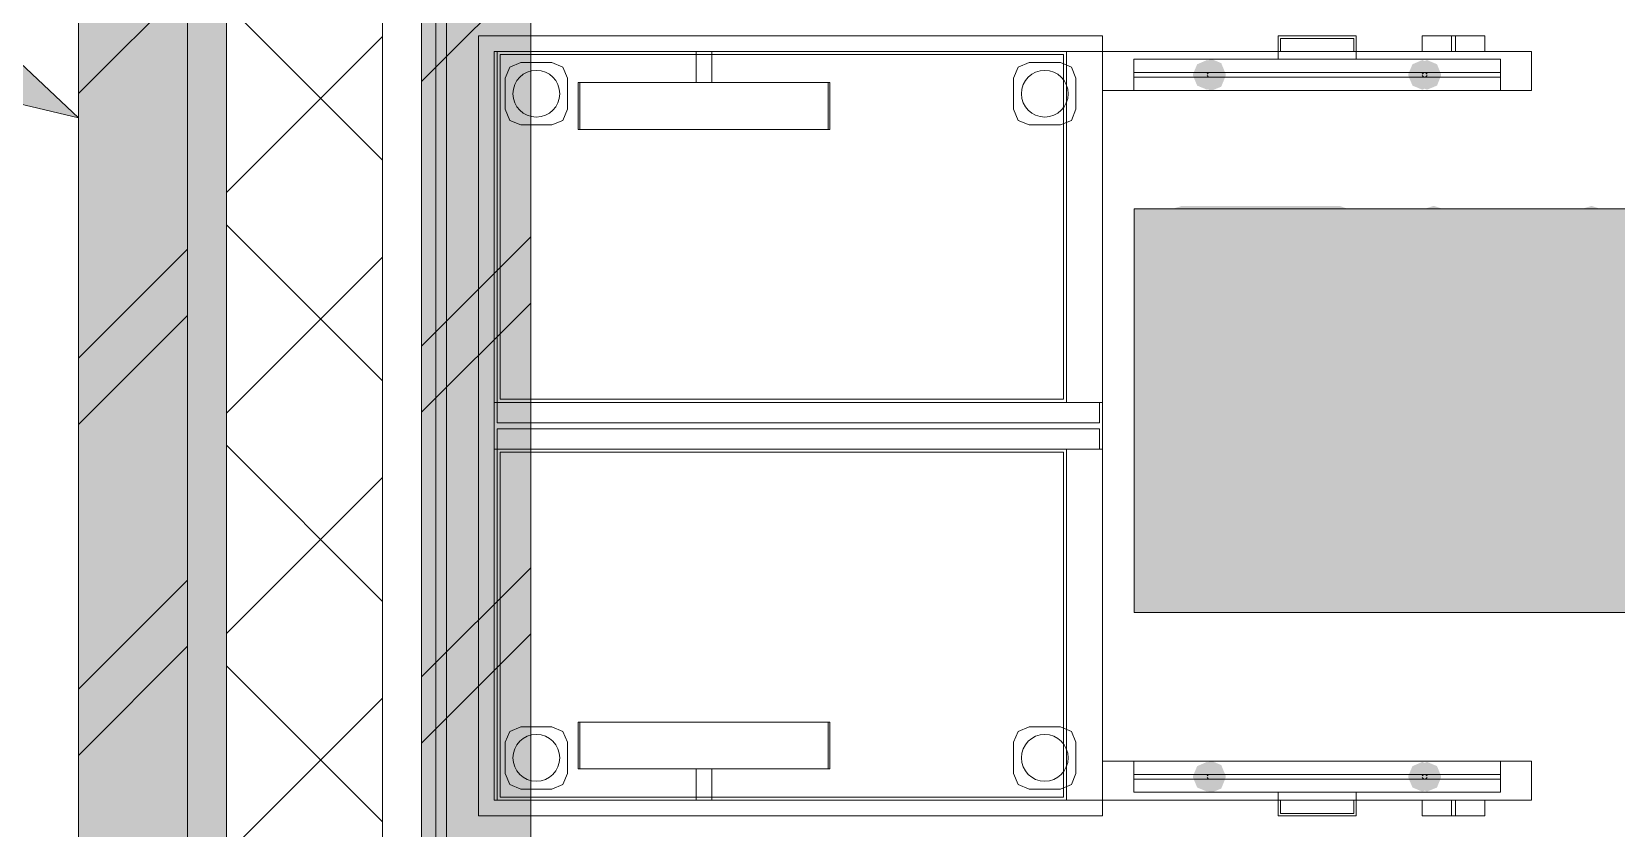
# Model space of a CAD drawing. Header units: millimetres. Extents: x -546 to 1681, y -650 to 1730.
# Drawn here: x 777.71 to 787.86, y 670.03 to 675.14 of the extents above; entities that cross this region are included whole.
import ezdxf

# ---------------------------------------------------------------- set-up
doc = ezdxf.new("R2010")
doc.units = ezdxf.units.MM

msp = doc.modelspace()

# ---------------------------------------------------------------- hatches: boundary and pattern name
at = {"true_color": 0xffffff}
h = msp.add_hatch(color=7, dxfattribs=at)
h.dxf.hatch_style = 2
h.paths.add_polyline_path([(778.007, 683.039), (778.707, 683.039), (778.707, 658.862), (778.007, 659.574)])
h = msp.add_hatch(color=7)
h.dxf.hatch_style = 2
h.paths.add_polyline_path([(778.707, 682.789), (778.957, 682.789), (778.957, 658.762), (778.707, 658.762)])
h = msp.add_hatch(color=7, dxfattribs=at)
h.dxf.hatch_style = 2
h.paths.add_polyline_path([(780.907, 659.675), (780.207, 659.687), (780.207, 680.839), (780.907, 680.839)])
at = {"true_color": 0x0077b0}
h = msp.add_hatch(color=144, dxfattribs=at)
h.dxf.hatch_style = 2
h.paths.add_polyline_path([(778.007, 674.584), (776.503, 674.941), (776.883, 675.645)])
at = {"true_color": 0x7f7f7f}
h = msp.add_hatch(color=8, dxfattribs=at)
h.dxf.hatch_style = 2
h.paths.add_polyline_path([(785.331, 674.865), (785.305, 674.928), (785.241, 674.955), (785.178, 674.928), (785.151, 674.865), (785.151, 674.855), (785.178, 674.791), (785.241, 674.765), (785.305, 674.791), (785.331, 674.855)])
h = msp.add_hatch(color=8, dxfattribs=at)
h.dxf.hatch_style = 2
h.paths.add_polyline_path([(785.198, 674.928), (785.171, 674.865), (785.198, 674.801), (785.261, 674.775), (785.325, 674.801), (785.358, 674.872), (785.332, 674.935), (785.268, 674.962)])
h = msp.add_hatch(color=8, dxfattribs=at)
h.dxf.hatch_style = 2
h.paths.add_polyline_path([(785.205, 674.784), (785.268, 674.758), (785.332, 674.784), (785.358, 674.848), (785.332, 674.911), (785.261, 674.945), (785.198, 674.918), (785.171, 674.855)])
h = msp.add_hatch(color=8, dxfattribs=at)
h.dxf.hatch_style = 2
h.paths.add_polyline_path([(785.361, 674.865), (785.335, 674.928), (785.271, 674.955), (785.208, 674.928), (785.181, 674.865), (785.181, 674.855), (785.208, 674.791), (785.271, 674.765), (785.335, 674.791), (785.361, 674.855)])
h = msp.add_hatch(color=8, dxfattribs=at)
h.dxf.hatch_style = 2
h.paths.add_polyline_path([(786.711, 674.865), (786.685, 674.928), (786.621, 674.955), (786.558, 674.928), (786.531, 674.865), (786.531, 674.855), (786.558, 674.791), (786.621, 674.765), (786.685, 674.791), (786.711, 674.855)])
h = msp.add_hatch(color=8, dxfattribs=at)
h.dxf.hatch_style = 2
h.paths.add_polyline_path([(786.741, 674.865), (786.715, 674.928), (786.651, 674.955), (786.588, 674.928), (786.561, 674.865), (786.561, 674.855), (786.588, 674.791), (786.651, 674.765), (786.715, 674.791), (786.741, 674.855)])
at = {"true_color": 0xffffff}
h = msp.add_hatch(color=7, dxfattribs=at)
h.dxf.hatch_style = 2
h.paths.add_polyline_path([(784.775, 674.002), (790.431, 674.002), (790.431, 671.414), (784.775, 671.414)])
at = {"true_color": 0x0077b0}
h = msp.add_hatch(color=144, dxfattribs=at)
h.dxf.hatch_style = 2
h.paths.add_polyline_path([(785.079, 674.02), (786.089, 674.02), (786.163, 673.995), (786.188, 673.918), (786.188, 672.101), (786.163, 672.026), (786.089, 672.002), (786.013, 672.026), (785.987, 672.101), (785.987, 673.817), (785.181, 673.817), (785.181, 672.101), (785.155, 672.026), (785.079, 672.002), (785.003, 672.026), (784.978, 672.101), (784.978, 673.918), (785.003, 673.995)])
h = msp.add_hatch(color=144, dxfattribs=at)
h.dxf.hatch_style = 2
h.paths.add_polyline_path([(786.593, 672.101), (786.593, 673.918), (786.618, 673.995), (786.694, 674.02), (786.77, 673.995), (786.796, 673.918), (786.796, 673.213), (787.603, 673.213), (787.603, 673.918), (787.628, 673.995), (787.705, 674.02), (787.778, 673.995), (787.803, 673.918), (787.803, 672.101), (787.778, 672.026), (787.705, 672.002), (787.628, 672.026), (787.603, 672.101), (787.603, 673.01), (786.796, 673.01), (786.796, 672.101), (786.77, 672.026), (786.694, 672.002), (786.618, 672.026)])
at = {"true_color": 0x7f7f7f}
h = msp.add_hatch(color=8, dxfattribs=at)
h.dxf.hatch_style = 2
h.paths.add_polyline_path([(785.151, 670.355), (785.178, 670.291), (785.241, 670.265), (785.305, 670.291), (785.331, 670.355), (785.331, 670.365), (785.305, 670.428), (785.241, 670.455), (785.178, 670.428), (785.151, 670.365)])
h = msp.add_hatch(color=8, dxfattribs=at)
h.dxf.hatch_style = 2
h.paths.add_polyline_path([(785.332, 670.308), (785.358, 670.372), (785.332, 670.435), (785.268, 670.462), (785.205, 670.435), (785.171, 670.365), (785.198, 670.301), (785.261, 670.275)])
h = msp.add_hatch(color=8, dxfattribs=at)
h.dxf.hatch_style = 2
h.paths.add_polyline_path([(785.325, 670.418), (785.261, 670.445), (785.198, 670.418), (785.171, 670.355), (785.198, 670.291), (785.268, 670.258), (785.332, 670.284), (785.358, 670.348)])
h = msp.add_hatch(color=8, dxfattribs=at)
h.dxf.hatch_style = 2
h.paths.add_polyline_path([(785.181, 670.355), (785.208, 670.291), (785.271, 670.265), (785.335, 670.291), (785.361, 670.355), (785.361, 670.365), (785.335, 670.428), (785.271, 670.455), (785.208, 670.428), (785.181, 670.365)])
h = msp.add_hatch(color=8, dxfattribs=at)
h.dxf.hatch_style = 2
h.paths.add_polyline_path([(786.531, 670.355), (786.558, 670.291), (786.621, 670.265), (786.685, 670.291), (786.711, 670.355), (786.711, 670.365), (786.685, 670.428), (786.621, 670.455), (786.558, 670.428), (786.531, 670.365)])
h = msp.add_hatch(color=8, dxfattribs=at)
h.dxf.hatch_style = 2
h.paths.add_polyline_path([(786.561, 670.355), (786.588, 670.291), (786.651, 670.265), (786.715, 670.291), (786.741, 670.355), (786.741, 670.365), (786.715, 670.428), (786.651, 670.455), (786.588, 670.428), (786.561, 670.365)])

# ---------------------------------------------------------------- linework, layer by layer
at = {"color": 7, "lineweight": 0}
for points in [[(778.007, 683.739), (778.007, 659.574)], [(778.707, 683.039), (778.707, 658.862)], [(778.707, 658.862), (778.707, 683.039)], [(778.957, 682.789), (778.957, 658.762)], [(779.957, 681.789), (779.957, 658.762)], [(780.207, 658.837), (780.207, 681.539)], [(780.207, 681.539), (780.207, 658.987)], [(780.297, 659.075), (780.297, 681.449)], [(780.366, 659.184), (780.366, 681.38)], [(780.907, 659.675), (780.907, 680.839)], [(780.207, 674.818), (780.907, 675.518)], [(778.007, 674.74), (778.707, 675.44)], [(780.207, 673.121), (780.907, 673.821)], [(778.007, 673.043), (778.707, 673.743)], [(780.207, 672.697), (780.907, 673.397)], [(778.007, 672.618), (778.707, 673.318)], [(780.207, 671), (780.907, 671.7)], [(778.007, 670.921), (778.707, 671.621)], [(780.207, 670.576), (780.907, 671.276)], [(778.007, 670.497), (778.707, 671.197)]]:
    msp.add_lwpolyline(points, dxfattribs=at)
at = {"color": 144, "lineweight": 0, "true_color": 0x0077b0}
for points in [[(778.007, 674.584), (776.883, 675.645)], [(778.007, 674.584), (776.503, 674.941)], [(784.775, 674.002), (790.431, 674.002)], [(784.775, 671.414), (784.775, 674.002)], [(790.431, 671.414), (784.775, 671.414)]]:
    msp.add_lwpolyline(points, dxfattribs=at)
at = {"color": 250, "lineweight": 0, "true_color": 0x1d1d1d}
for points in [[(779.955, 674.315), (778.957, 675.313)], [(778.957, 674.106), (779.955, 675.104)], [(779.955, 672.9), (778.957, 673.899)], [(778.957, 672.692), (779.955, 673.69)], [(779.955, 671.486), (778.957, 672.485)], [(778.957, 671.278), (779.955, 672.276)], [(779.955, 670.072), (778.957, 671.07)], [(778.957, 669.864), (779.955, 670.862)]]:
    msp.add_lwpolyline(points, dxfattribs=at)
at = {"color": 8, "lineweight": 0, "true_color": 0x7f7f7f}
for points in [[(784.571, 675.11), (780.571, 675.11)], [(780.571, 675.11), (780.571, 670.11)], [(784.571, 675.11), (784.571, 670.11)], [(785.696, 675.01), (785.696, 675.11)], [(786.196, 675.11), (785.696, 675.11)], [(786.196, 675.11), (786.196, 675.01)], [(786.621, 675.11), (787.021, 675.11)], [(786.621, 675.11), (786.621, 675.01)], [(786.809, 675.11), (786.809, 675.01)], [(786.834, 675.01), (786.834, 675.11)], [(787.021, 675.11), (787.021, 675.01)], [(784.571, 675.01), (780.671, 675.01)], [(780.671, 670.21), (780.671, 675.01)], [(780.691, 672.76), (780.691, 675.01)], [(781.966, 675.01), (782.066, 675.01)], [(781.966, 674.81), (781.966, 675.01)], [(782.066, 675.01), (782.066, 674.81)], [(784.341, 675.01), (784.341, 672.76)], [(784.571, 675.01), (787.321, 675.01)], [(785.696, 674.96), (785.696, 675.01)], [(785.711, 675.094), (786.181, 675.094)], [(785.711, 675.01), (785.711, 675.094)], [(786.181, 675.01), (786.181, 675.094)], [(786.196, 674.96), (786.196, 675.01)], [(787.321, 674.76), (787.321, 675.01)], [(780.711, 672.78), (780.711, 674.99)], [(784.321, 674.99), (780.711, 674.99)], [(780.742, 674.839), (780.772, 674.909), (780.842, 674.939)], [(781.042, 674.939), (780.842, 674.939)], [(781.042, 674.939), (781.113, 674.909), (781.142, 674.839)], [(784.001, 674.839), (784.03, 674.909), (784.101, 674.939)], [(784.101, 674.939), (784.301, 674.939)], [(784.301, 674.939), (784.372, 674.909), (784.401, 674.839)], [(784.321, 672.78), (784.321, 674.99)], [(784.771, 674.76), (784.771, 674.96)], [(784.771, 674.96), (787.121, 674.96)], [(787.121, 674.76), (787.121, 674.96)], [(780.742, 674.839), (780.742, 674.639)], [(781.142, 674.639), (781.142, 674.839)], [(781.966, 674.81), (781.21, 674.81)], [(781.21, 674.81), (781.21, 674.51)], [(781.22, 674.81), (781.22, 674.51)], [(782.066, 674.81), (781.966, 674.81)], [(782.823, 674.81), (782.066, 674.81)], [(782.813, 674.81), (782.813, 674.51)], [(782.823, 674.81), (782.823, 674.51)], [(784.001, 674.639), (784.001, 674.839)], [(784.401, 674.839), (784.401, 674.639)], [(784.771, 674.875), (785.261, 674.875)], [(785.261, 674.845), (784.771, 674.845)], [(785.241, 674.865), (785.251, 674.875)], [(785.251, 674.845), (785.241, 674.855)], [(786.631, 674.875), (785.261, 674.875)], [(786.631, 674.845), (785.261, 674.845)], [(786.621, 674.865), (786.631, 674.875)], [(786.631, 674.845), (786.621, 674.855)], [(786.631, 674.875), (787.121, 674.875)], [(787.121, 674.845), (786.631, 674.845)], [(786.641, 674.875), (786.651, 674.865)], [(786.651, 674.855), (786.641, 674.845)], [(787.321, 674.76), (784.571, 674.76)], [(780.842, 674.539), (780.772, 674.568), (780.742, 674.639)], [(781.142, 674.639), (781.113, 674.568), (781.042, 674.539)], [(784.101, 674.539), (784.03, 674.568), (784.001, 674.639)], [(784.401, 674.639), (784.372, 674.568), (784.301, 674.539)], [(780.842, 674.539), (781.042, 674.539)], [(781.21, 674.51), (782.823, 674.51)], [(784.301, 674.539), (784.101, 674.539)], [(784.321, 672.78), (780.711, 672.78)], [(780.671, 672.46), (780.671, 672.76)], [(780.671, 672.76), (784.571, 672.76)], [(780.691, 672.63), (780.691, 672.76)], [(784.551, 672.76), (784.551, 672.63)], [(784.551, 672.63), (780.691, 672.63)], [(780.691, 672.59), (780.691, 672.46)], [(784.551, 672.59), (780.691, 672.59)], [(784.551, 672.46), (784.551, 672.59)], [(780.671, 672.46), (784.571, 672.46)], [(780.691, 672.46), (780.691, 670.21)], [(784.321, 672.44), (780.711, 672.44)], [(780.711, 672.44), (780.711, 670.23)], [(784.321, 672.44), (784.321, 670.23)], [(784.341, 670.21), (784.341, 672.46)], [(780.742, 670.581), (780.772, 670.651), (780.842, 670.681)], [(780.842, 670.681), (781.042, 670.681)], [(781.042, 670.681), (781.113, 670.651), (781.142, 670.581)], [(781.21, 670.71), (782.823, 670.71)], [(781.21, 670.41), (781.21, 670.71)], [(781.22, 670.41), (781.22, 670.71)], [(782.813, 670.41), (782.813, 670.71)], [(782.823, 670.41), (782.823, 670.71)], [(784.001, 670.581), (784.03, 670.651), (784.101, 670.681)], [(784.301, 670.681), (784.101, 670.681)], [(784.301, 670.681), (784.372, 670.651), (784.401, 670.581)], [(780.742, 670.381), (780.742, 670.581)], [(781.142, 670.581), (781.142, 670.381)], [(784.001, 670.581), (784.001, 670.381)], [(784.401, 670.381), (784.401, 670.581)], [(787.321, 670.46), (784.571, 670.46)], [(784.771, 670.46), (784.771, 670.26)], [(787.121, 670.46), (787.121, 670.26)], [(787.321, 670.46), (787.321, 670.21)], [(780.842, 670.281), (780.772, 670.31), (780.742, 670.381)], [(781.142, 670.381), (781.113, 670.31), (781.042, 670.281)], [(781.966, 670.41), (781.21, 670.41)], [(781.966, 670.41), (781.966, 670.21)], [(782.066, 670.41), (781.966, 670.41)], [(782.066, 670.21), (782.066, 670.41)], [(782.823, 670.41), (782.066, 670.41)], [(784.101, 670.281), (784.03, 670.31), (784.001, 670.381)], [(784.401, 670.381), (784.372, 670.31), (784.301, 670.281)], [(785.261, 670.375), (784.771, 670.375)], [(784.771, 670.345), (785.261, 670.345)], [(785.241, 670.365), (785.251, 670.375)], [(785.251, 670.345), (785.241, 670.355)], [(786.631, 670.375), (785.261, 670.375)], [(786.631, 670.345), (785.261, 670.345)], [(786.621, 670.365), (786.631, 670.375)], [(786.631, 670.345), (786.621, 670.355)], [(787.121, 670.375), (786.631, 670.375)], [(786.631, 670.345), (787.121, 670.345)], [(786.641, 670.375), (786.651, 670.365)], [(786.651, 670.355), (786.641, 670.345)], [(781.042, 670.281), (780.842, 670.281)], [(784.101, 670.281), (784.301, 670.281)], [(784.771, 670.26), (787.121, 670.26)], [(785.696, 670.26), (785.696, 670.21)], [(786.196, 670.26), (786.196, 670.21)], [(784.571, 670.21), (780.671, 670.21)], [(784.321, 670.23), (780.711, 670.23)], [(781.966, 670.21), (782.066, 670.21)], [(784.571, 670.21), (787.321, 670.21)], [(785.696, 670.21), (785.696, 670.11)], [(785.711, 670.21), (785.711, 670.125)], [(786.181, 670.21), (786.181, 670.125)], [(786.196, 670.11), (786.196, 670.21)], [(786.621, 670.21), (786.621, 670.11)], [(786.809, 670.11), (786.809, 670.21)], [(786.834, 670.21), (786.834, 670.11)], [(787.021, 670.21), (787.021, 670.11)], [(780.571, 670.11), (784.571, 670.11)], [(786.196, 670.11), (785.696, 670.11)], [(785.711, 670.125), (786.181, 670.125)], [(786.621, 670.11), (787.021, 670.11)]]:
    msp.add_lwpolyline(points, dxfattribs=at)
for centre in [(780.942, 674.739), (784.201, 674.739), (780.942, 670.481), (784.201, 670.481)]:
    msp.add_circle(centre, 0.15, dxfattribs=at)

doc.saveas('drawing.dxf')
